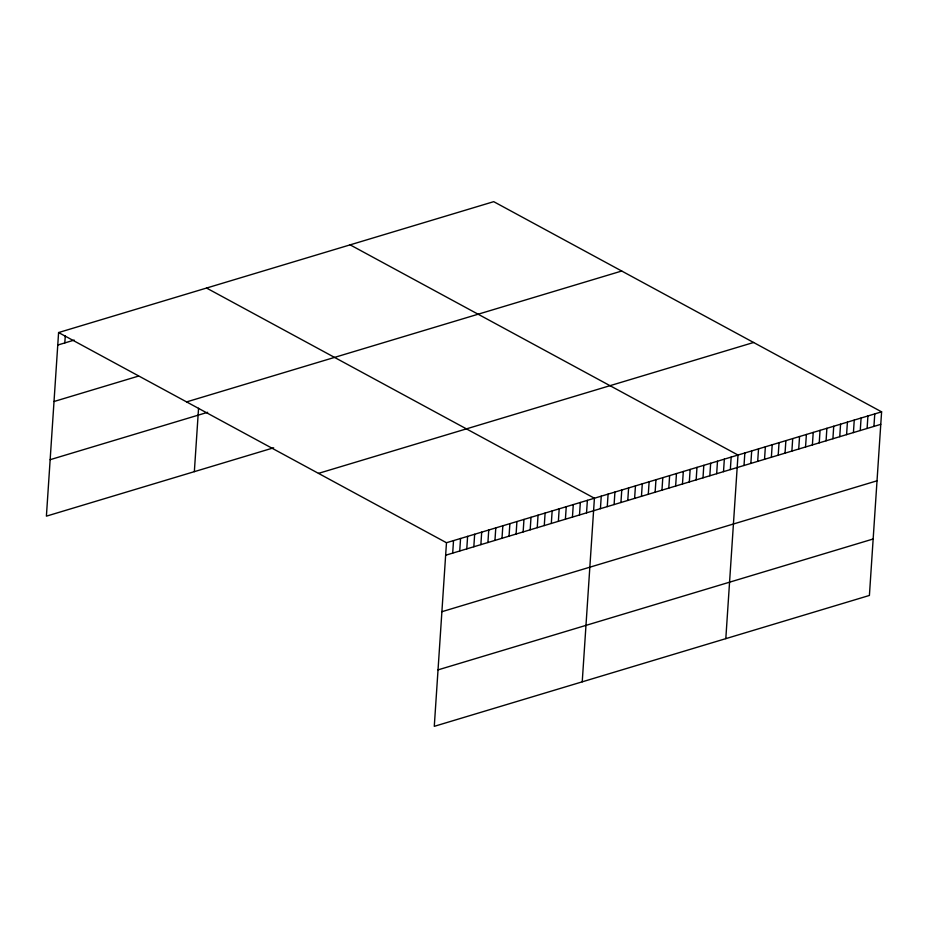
<?xml version="1.0" encoding="UTF-8"?>
<svg xmlns="http://www.w3.org/2000/svg" width="928" height="928" viewBox="0 0 928 928"><rect width="100%" height="100%" fill="white"/><g stroke="black" fill="none" stroke-linecap="round" stroke-linejoin="round"><path stroke-width="1.39" d="M58.592 332.549L446.472 542.729L434.281 726.334L869.408 595.451L881.6 411.846L493.719 201.666L58.592 332.549L46.4 516.154L273.656 447.795M64.809 342.919L65.273 335.982M194.346 471.656L198.557 408.262M452.69 553.111L453.525 540.618M459.731 550.988L460.566 538.495M466.784 548.877L467.608 536.372M473.825 546.754L474.66 534.261M480.866 544.632L481.702 532.138M487.919 542.52L488.743 530.016M494.96 540.398L495.784 527.904M502.002 538.275L502.837 525.782M509.054 536.164L509.878 523.659M516.096 534.041L516.919 521.548M523.137 531.918L523.972 519.425M530.178 529.807L531.013 517.302M537.231 527.684L538.054 515.179M544.272 525.561L545.107 513.068M551.313 523.45L552.148 510.945M558.366 521.327L559.19 508.822M565.407 519.204L566.242 506.711M572.448 517.093L573.284 504.588M579.501 514.97L580.325 502.466M586.542 512.848L587.378 500.354M582.227 681.836L594.419 498.232L206.538 288.04M600.428 508.672L601.251 496.178M607.26 506.618L608.095 494.114M614.104 504.565L614.928 492.06M620.936 502.5L621.772 490.007M627.78 500.447L628.604 487.954M634.613 498.394L635.448 485.889M641.457 496.329L642.28 483.836M648.289 494.276L649.124 481.783M655.122 492.223L655.957 479.718M661.966 490.158L662.789 477.665M668.798 488.105L669.633 475.612M675.642 486.052L676.466 473.547M682.474 483.998L683.31 471.494M689.318 481.934L690.142 469.44M696.151 479.88L696.986 467.376M702.995 477.827L703.818 465.322M709.827 475.762L710.662 463.269M716.671 473.709L717.495 461.216M723.504 471.656L724.339 459.151M730.336 469.591L731.171 457.098M725.812 638.65L738.004 455.045L350.134 244.853M744.012 465.485L744.848 452.98M750.856 463.42L751.68 450.927M757.689 461.367L758.524 448.874M764.533 459.314L765.356 446.809M771.365 457.26L772.2 444.756M778.209 455.196L779.033 442.702M785.042 453.142L785.877 440.638M791.886 451.089L792.709 438.584M798.718 449.024L799.553 436.531M805.55 446.971L806.386 434.478M812.394 444.918L813.218 432.413M819.227 442.853L820.062 430.36M826.071 440.8L826.894 428.307M832.903 438.747L833.738 426.242M839.747 436.682L840.571 424.189M846.58 434.629L847.415 422.136M853.424 432.576L854.247 420.071M860.256 430.522L861.091 418.018M867.1 428.458L867.924 415.964M873.932 426.404L874.768 413.9M57.768 345.042L74.205 340.1M54.01 401.511L138.55 376.084M186.598 401.905L621.725 271.022M50.147 459.685L207.663 412.31M318.478 473.373L753.594 342.49M446.472 542.729L881.6 411.846M445.649 555.234L880.765 424.351M441.89 611.703L877.018 480.808M438.028 669.877L873.155 538.994"/></g></svg>
